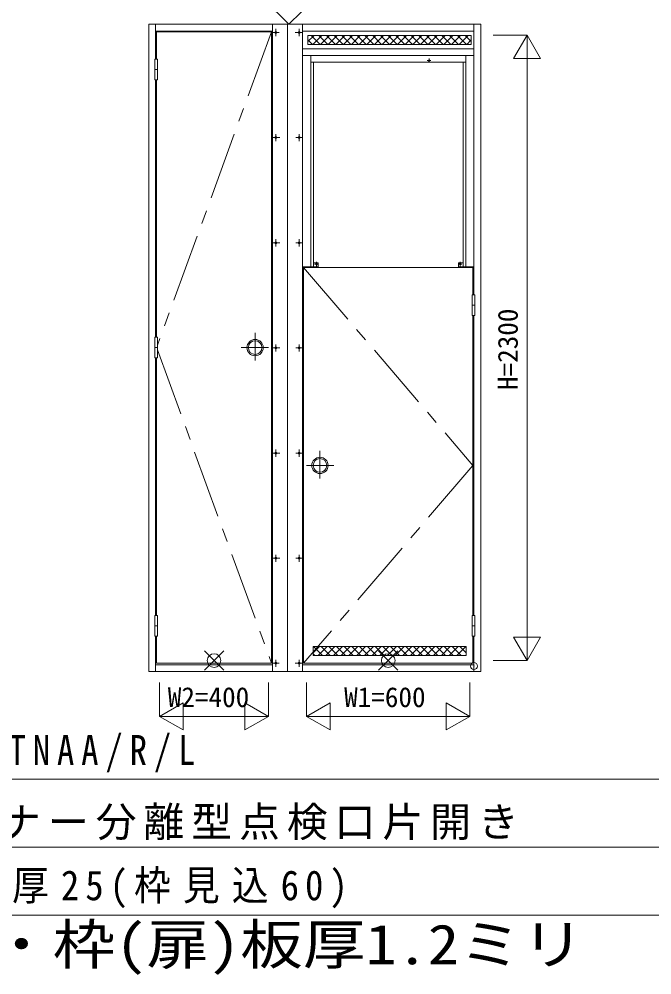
# Model space of a CAD drawing. Units: millimetres, scale not verified. Extents: x -14862 to 14850, y -10512 to 10500.
# Drawn here: x 6926 to 9251, y 5193 to 8707 of the extents above; entities that cross this region are included whole.
import ezdxf
from ezdxf.enums import TextEntityAlignment as Align

# ---------------------------------------------------------------- set-up
doc = ezdxf.new("R2010")
doc.units = ezdxf.units.MM
doc.header["$LTSCALE"] = 50
doc.header["$PDMODE"] = 32
doc.header["$PDSIZE"] = 25
doc.linetypes.add('CHAIN1', pattern=[8, 5, -1, 1, -1])
doc.layers.add('0-0_0', color=7, linetype='Continuous')
for name, color, linetype, lineweight in [('0-1_USER1', 7, 'Continuous', 9), ('0-3_YKK_11', 7, 'Continuous', 9), ('0-4_YKK_12', 2, 'Continuous', 9), ('0-5_YSS_K', 4, 'Continuous', 9), ('0-6_YKK_13', 3, 'Continuous', 9)]:
    doc.layers.add(name, color=color, linetype=linetype, lineweight=lineweight)
doc.styles.add('ＭＳ ゴシック', font='')
doc.styles.get('ＭＳ ゴシック').set_extended_font_data('MS Gothic')

msp = doc.modelspace()

# ---------------------------------------------------------------- linework, layer by layer
at = {"layer": '0-1_USER1'}
for p, q in [((-13949.96, 5912.94), (13950.04, 5912.94)), ((-13949.96, 5662.94), (13950.04, 5662.94)), ((-13949.96, 5412.94), (13950.04, 5412.94))]:
    msp.add_line(p, q, dxfattribs=at)
at = {"layer": '0-3_YKK_11'}
for p, q in [((7607.18, 6383.9), (7677.9, 6313.19)), ((7607.18, 6313.19), (7677.9, 6383.9)), ((8247.18, 6313.19), (8317.9, 6383.9)), ((8247.18, 6383.9), (8317.9, 6313.19))]:
    msp.add_line(p, q, dxfattribs=at)
for centre in [(7642.54, 6348.55), (8282.54, 6348.55)]:
    msp.add_circle(centre, 25, dxfattribs=at)
at = {"layer": '0-4_YKK_12'}
for p, q in [((8667.54, 8648.55), (8792.54, 8648.55)), ((8792.54, 8648.55), (8792.54, 6348.55)), ((8742.54, 8561.95), (8842.54, 8561.95)), ((8667.54, 6348.55), (8792.54, 6348.55)), ((7442.54, 6268.44), (7442.54, 6143.44)), ((7842.54, 6268.44), (7842.54, 6143.44)), ((7982.54, 6268.44), (7982.54, 6143.44)), ((8582.54, 6268.44), (8582.54, 6143.44)), ((7755.94, 6193.43), (7755.94, 6093.44)), ((7842.54, 6143.44), (7755.94, 6193.43)), ((8495.94, 6193.43), (8495.94, 6093.44)), ((8582.54, 6143.44), (8495.94, 6193.43)), ((7442.54, 6143.44), (7842.54, 6143.44)), ((7755.94, 6093.44), (7842.54, 6143.44)), ((7982.54, 6143.44), (8582.54, 6143.44)), ((8495.94, 6093.44), (8582.54, 6143.44))]:
    msp.add_line(p, q, dxfattribs=at)
msp.add_lwpolyline([(8842.54, 8561.95), (8792.54, 8648.55), (8742.54, 8561.95)], dxfattribs=at)
for points in [[(8742.54, 6435.15), (8842.54, 6435.15), (8792.54, 6348.55)], [(7529.14, 6193.43), (7529.14, 6093.44), (7442.54, 6143.44)], [(8069.14, 6193.43), (8069.14, 6093.44), (7982.54, 6143.44)]]:
    msp.add_lwpolyline(points, close=True, dxfattribs=at)
at = {"layer": '0-5_YSS_K', "linetype": 'CHAIN1'}
for p, q in [((7917.54, 8688.44), (7827.4, 8778.57)), ((7917.54, 8688.44), (8007.68, 8778.57)), ((7853.54, 8660.44), (7434.54, 7507.89)), ((7882.06, 8658.44), (7857.54, 8658.44)), ((7870.04, 8670.88), (7870.04, 8644.94)), ((7967.06, 8658.44), (7941.12, 8658.44)), ((7955.04, 8670.88), (7955.04, 8644.94)), ((8439.33, 8554.95), (8425.75, 8554.95)), ((8432.56, 8547.62), (8432.56, 8562.9)), ((7858.02, 8271.77), (7883.96, 8271.77)), ((7870.04, 8284.21), (7870.04, 8258.27)), ((7943.02, 8271.77), (7967.54, 8271.77)), ((7955.04, 8284.21), (7955.04, 8258.27)), ((7858.02, 7885.1), (7883.96, 7885.1)), ((7870.04, 7897.54), (7870.04, 7871.61)), ((7943.02, 7885.1), (7967.54, 7885.1)), ((7955.04, 7897.54), (7955.04, 7871.61)), ((8025.33, 7806.55), (8011.75, 7806.55)), ((8018.56, 7799.22), (8018.56, 7814.51)), ((8553.33, 7806.55), (8539.75, 7806.55)), ((8546.56, 7799.22), (8546.56, 7814.51)), ((7971.54, 7793.55), (8593.54, 7065.99)), ((7434.54, 7490.98), (7853.54, 6338.44)), ((7858.02, 7498.44), (7883.96, 7498.44)), ((7870.04, 7510.88), (7870.04, 7484.94)), ((7943.02, 7498.44), (7967.54, 7498.44)), ((7955.04, 7510.88), (7955.04, 7484.94)), ((7858.02, 7111.77), (7883.96, 7111.77)), ((7870.04, 7124.21), (7870.04, 7098.27)), ((7943.02, 7111.77), (7967.54, 7111.77)), ((7955.04, 7124.21), (7955.04, 7098.27)), ((8593.54, 7065.99), (7971.54, 6338.44)), ((7858.02, 6725.1), (7883.96, 6725.1)), ((7870.04, 6737.54), (7870.04, 6711.6)), ((7943.02, 6725.1), (7967.54, 6725.1)), ((7955.04, 6737.54), (7955.04, 6711.6)), ((7882.06, 6338.44), (7857.54, 6338.44)), ((7870.04, 6350.88), (7870.04, 6324.94)), ((7967.06, 6338.44), (7941.12, 6338.44)), ((7955.04, 6350.88), (7955.04, 6324.94))]:
    msp.add_line(p, q, dxfattribs=at)
at = {"layer": '0-5_YSS_K'}
for p, q in [((7402.54, 6308.44), (7402.54, 8688.44)), ((7402.54, 8688.44), (7912.54, 8688.44)), ((7427.54, 8560.44), (7427.54, 8688.44)), ((7857.54, 8688.44), (7857.54, 6308.44)), ((7912.54, 8688.44), (7912.54, 6308.44)), ((7912.54, 8688.44), (7912.54, 6308.44)), ((7912.54, 8688.44), (8622.54, 8688.44)), ((7967.54, 8688.44), (7967.54, 6308.44)), ((8597.54, 8688.44), (8597.54, 7693.55)), ((8622.54, 6308.44), (8622.54, 8688.44)), ((7427.54, 8663.44), (7857.54, 8663.44)), ((7431.54, 8560.44), (7431.54, 8660.44)), ((7431.54, 8660.44), (7853.54, 8660.44)), ((7853.54, 8660.44), (7853.54, 6338.44)), ((7967.54, 8663.44), (8597.54, 8663.44)), ((7987.54, 8647.44), (8587.54, 8647.44)), ((7987.54, 8647.44), (7987.54, 8614.44)), ((8010.29, 8647.44), (7987.54, 8624.69)), ((8032.11, 8614.44), (7999.11, 8647.44)), ((8038.57, 8647.44), (8005.57, 8614.44)), ((8060.39, 8614.44), (8027.39, 8647.44)), ((8066.85, 8647.44), (8033.85, 8614.44)), ((8088.68, 8614.44), (8055.68, 8647.44)), ((8095.14, 8647.44), (8062.14, 8614.44)), ((8116.96, 8614.44), (8083.96, 8647.44)), ((8123.42, 8647.44), (8090.42, 8614.44)), ((8145.24, 8614.44), (8112.24, 8647.44)), ((8151.71, 8647.44), (8118.71, 8614.44)), ((8173.53, 8614.44), (8140.53, 8647.44)), ((8179.99, 8647.44), (8146.99, 8614.44)), ((8201.81, 8614.44), (8168.81, 8647.44)), ((8208.28, 8647.44), (8175.27, 8614.44)), ((8230.1, 8614.44), (8197.1, 8647.44)), ((8236.56, 8647.44), (8203.56, 8614.44)), ((8258.38, 8614.44), (8225.38, 8647.44)), ((8264.84, 8647.44), (8231.84, 8614.44)), ((8286.67, 8614.44), (8253.67, 8647.44)), ((8293.13, 8647.44), (8260.13, 8614.44)), ((8314.95, 8614.44), (8281.95, 8647.44)), ((8321.41, 8647.44), (8288.41, 8614.44)), ((8343.23, 8614.44), (8310.24, 8647.44)), ((8349.7, 8647.44), (8316.7, 8614.44)), ((8371.52, 8614.44), (8338.52, 8647.44)), ((8377.98, 8647.44), (8344.98, 8614.44)), ((8399.8, 8614.44), (8366.8, 8647.44)), ((8406.26, 8647.44), (8373.27, 8614.44)), ((8428.09, 8614.44), (8395.09, 8647.44)), ((8434.55, 8647.44), (8401.55, 8614.44)), ((8456.37, 8614.44), (8423.37, 8647.44)), ((8462.83, 8647.44), (8429.83, 8614.44)), ((8484.66, 8614.44), (8451.66, 8647.44)), ((8491.12, 8647.44), (8458.12, 8614.44)), ((8512.94, 8614.44), (8479.94, 8647.44)), ((8519.4, 8647.44), (8486.4, 8614.44)), ((8541.23, 8614.44), (8508.22, 8647.44)), ((8547.69, 8647.44), (8514.68, 8614.44)), ((8569.51, 8614.44), (8536.51, 8647.44)), ((8575.97, 8647.44), (8542.97, 8614.44)), ((8587.54, 8624.69), (8564.79, 8647.44)), ((8587.54, 8647.44), (8587.54, 8614.44)), ((8003.82, 8614.44), (7987.54, 8630.72)), ((8587.54, 8614.44), (7987.54, 8614.44)), ((8587.54, 8630.72), (8571.25, 8614.44)), ((8597.54, 8598.44), (7967.54, 8598.44)), ((7967.54, 8573.43), (8597.54, 8573.43)), ((7997.54, 7796.55), (7997.54, 8573.43)), ((7997.54, 8548.44), (8567.54, 8548.44)), ((8007.54, 7796.55), (8007.54, 8548.44)), ((8557.54, 7796.55), (8557.54, 8548.44)), ((8567.54, 7796.55), (8567.54, 8573.43)), ((7427.54, 7537.44), (7427.54, 8484.44)), ((7431.54, 7537.44), (7431.54, 8484.44)), ((8024.54, 7811.55), (8007.54, 7811.55)), ((8024.54, 7796.55), (8024.54, 7811.55)), ((8540.54, 7796.55), (8540.54, 7811.55)), ((8540.54, 7811.55), (8557.54, 7811.55)), ((7967.54, 7796.55), (8024.54, 7796.55)), ((7971.54, 7793.55), (7971.54, 6338.44)), ((7971.54, 7793.55), (8593.54, 7793.55)), ((8540.54, 7796.55), (8597.54, 7796.55)), ((8593.54, 7793.55), (8593.54, 7693.55)), ((8593.54, 7617.55), (8593.54, 6514.44)), ((8597.54, 7617.55), (8597.54, 6514.44)), ((7427.54, 6514.44), (7427.54, 7461.44)), ((7431.54, 6514.44), (7431.54, 7461.44)), ((7427.54, 6308.44), (7427.54, 6438.44)), ((7431.54, 6338.44), (7431.54, 6438.44)), ((8593.54, 6438.44), (8593.54, 6338.44)), ((8597.54, 6438.44), (8597.54, 6308.44)), ((8006.54, 6399.77), (8568.54, 6399.77)), ((8029.85, 6399.77), (8006.54, 6376.45)), ((8029.85, 6399.77), (8006.54, 6376.45)), ((8006.54, 6399.77), (8006.54, 6366.77)), ((8040.82, 6366.77), (8007.82, 6399.77)), ((8040.82, 6366.77), (8007.82, 6399.77)), ((8058.14, 6399.77), (8025.14, 6366.77)), ((8069.11, 6366.77), (8036.11, 6399.77)), ((8086.42, 6399.77), (8053.42, 6366.77)), ((8097.39, 6366.77), (8064.39, 6399.77)), ((8114.71, 6399.77), (8081.71, 6366.77)), ((8125.68, 6366.77), (8092.68, 6399.77)), ((8142.99, 6399.77), (8109.99, 6366.77)), ((8153.96, 6366.77), (8120.96, 6399.77)), ((8171.27, 6399.77), (8138.28, 6366.77)), ((8182.24, 6366.77), (8149.24, 6399.77)), ((8199.56, 6399.77), (8166.56, 6366.77)), ((8210.53, 6366.77), (8177.53, 6399.77)), ((8227.84, 6399.77), (8194.84, 6366.77)), ((8238.81, 6366.77), (8205.81, 6399.77)), ((8256.13, 6399.77), (8223.13, 6366.77)), ((8267.1, 6366.77), (8234.1, 6399.77)), ((8284.41, 6399.77), (8251.41, 6366.77)), ((8295.38, 6366.77), (8262.38, 6399.77)), ((8268.51, 6399.77), (8268.54, 6399.73)), ((8312.7, 6399.77), (8279.69, 6366.77)), ((8323.67, 6366.77), (8290.67, 6399.77)), ((8340.98, 6399.77), (8307.98, 6366.77)), ((8351.95, 6366.77), (8318.95, 6399.77)), ((8369.27, 6399.77), (8336.27, 6366.77)), ((8380.23, 6366.77), (8347.24, 6399.77)), ((8397.55, 6399.77), (8364.55, 6366.77)), ((8408.52, 6366.77), (8375.52, 6399.77)), ((8425.83, 6399.77), (8392.83, 6366.77)), ((8436.8, 6366.77), (8403.8, 6399.77)), ((8454.12, 6399.77), (8421.12, 6366.77)), ((8465.09, 6366.77), (8432.09, 6399.77)), ((8482.4, 6399.77), (8449.4, 6366.77)), ((8493.37, 6366.77), (8460.37, 6399.77)), ((8510.69, 6399.77), (8477.69, 6366.77)), ((8521.66, 6366.77), (8488.66, 6399.77)), ((8538.97, 6399.77), (8505.97, 6366.77)), ((8549.94, 6366.77), (8516.94, 6399.77)), ((8523.07, 6399.77), (8523.1, 6399.73)), ((8567.25, 6399.77), (8534.25, 6366.77)), ((8568.54, 6376.45), (8545.23, 6399.77)), ((8568.54, 6399.77), (8568.54, 6366.77)), ((8012.54, 6366.77), (8006.54, 6372.77)), ((8006.54, 6366.77), (8568.54, 6366.77)), ((7427.54, 6333.44), (7857.54, 6333.44)), ((7431.54, 6338.44), (7853.54, 6338.44)), ((7967.54, 6333.44), (8597.54, 6333.44)), ((7971.54, 6338.44), (8593.54, 6338.44)), ((7971.54, 6333.44), (8597.54, 6333.44)), ((7402.54, 6308.44), (7912.54, 6308.44)), ((7912.54, 6308.44), (8622.54, 6308.44))]:
    msp.add_line(p, q, dxfattribs=at)
for centre, radius in [((7870.04, 8658.44), 3.5), ((7955.04, 8658.44), 3.5), ((8432.56, 8554.95), 2.5), ((7870.04, 8271.77), 3.5), ((7955.04, 8271.77), 3.5), ((7870.04, 7885.1), 3.5), ((7955.04, 7885.1), 3.5), ((8018.56, 7806.55), 2.5), ((8546.56, 7806.55), 2.5), ((7870.04, 7498.44), 3.5), ((7955.04, 7498.44), 3.5), ((7870.04, 7111.77), 3.5), ((7955.04, 7111.77), 3.5), ((7870.04, 6725.1), 3.5), ((7955.04, 6725.1), 3.5), ((7870.04, 6338.44), 3.5), ((7955.04, 6338.44), 3.5)]:
    msp.add_circle(centre, radius, dxfattribs=at)
msp.add_point((8597.54, 6328.44), dxfattribs=at)
at = {"layer": '0-6_YKK_13'}
for p, q in [((7434.54, 8560.44), (7424.54, 8560.44)), ((7424.54, 8560.44), (7424.54, 8484.44)), ((7434.54, 8560.44), (7434.54, 8484.44)), ((7434.54, 8522.43), (7424.54, 8522.43)), ((7434.54, 8484.44), (7424.54, 8484.44)), ((8590.54, 7693.55), (8600.54, 7693.55)), ((8590.54, 7693.55), (8590.54, 7617.55)), ((8600.54, 7693.55), (8600.54, 7617.55)), ((8590.54, 7655.55), (8600.54, 7655.55)), ((8590.54, 7617.55), (8600.54, 7617.55)), ((7434.54, 7537.44), (7424.54, 7537.44)), ((7424.54, 7537.44), (7424.54, 7461.44)), ((7434.54, 7537.44), (7434.54, 7461.44)), ((7434.54, 7499.44), (7424.54, 7499.44)), ((7434.54, 7461.44), (7424.54, 7461.44)), ((7424.54, 6514.44), (7424.54, 6438.44)), ((7434.54, 6514.44), (7424.54, 6514.44)), ((8590.54, 6514.44), (8600.54, 6514.44)), ((8590.54, 6514.44), (8590.54, 6438.44)), ((8600.54, 6514.44), (8600.54, 6438.44)), ((7434.54, 6476.44), (7424.54, 6476.44)), ((8590.54, 6476.44), (8600.54, 6476.44)), ((8590.54, 6438.44), (8600.54, 6438.44))]:
    msp.add_line(p, q, dxfattribs=at)
at = {"layer": '0-6_YKK_13', "linetype": 'CHAIN1'}
for p, q in [((7793.48, 7553.1), (7793.48, 7452.01)), ((7843.08, 7499.44), (7741.99, 7499.44)), ((8031.6, 7119.66), (8031.6, 7018.57)), ((7981.99, 7065.99), (8083.08, 7065.99))]:
    msp.add_line(p, q, dxfattribs=at)
at = {"layer": '0-6_YKK_13'}
msp.add_lwpolyline([(7434.54, 6514.44), (7434.54, 6438.44), (7424.54, 6438.44)], dxfattribs=at)
for centre, radius in [((7793.48, 7499.44), 30), ((7793.48, 7499.44), 25), ((8031.6, 7065.99), 30), ((8031.6, 7065.99), 25)]:
    msp.add_circle(centre, radius, dxfattribs=at)

# ---------------------------------------------------------------- texts
at = {"layer": '0-0_0', "style": 'ＭＳ ゴシック', "width": 1.15}
msp.add_text('溶融亜鉛メッキ鋼板・枠(扉)板厚1.2ミリ', height=146.6, dxfattribs=at).set_placement((4750.04, 5187.94), align=Align.BOTTOM_LEFT)
at = {"layer": '0-0_0', "char_height": 110, "attachment_point": 7, "style": 'ＭＳ ゴシック'}
for s, insert in [('\\T1.4;\\W0.85;2GCNAA/L/R\\~+\\~2GCNJB\\~+\\~2PTNAA/R/L', (4750.04, 5937.94)), ('\\T1.17;一般設置型下段片開きコーナー分離型点検口片開き', (4750.04, 5687.94)), ('\\T1.33;\\W0.9;W1=600\\~W2=400\\~H=2,300\\~扉厚25(枠見込60)', (4750.04, 5437.94))]:
    msp.add_mtext(s, dxfattribs=dict(at, insert=insert))
at = {"layer": '0-4_YKK_12', "color": 4, "style": 'ＭＳ ゴシック'}
msp.add_text('H=2300', height=73.31, rotation=90, dxfattribs=at).set_placement((8780.54, 7343.55), align=Align.BOTTOM_LEFT)
for s, p in [('W2=400', (7472.54, 6155.44)), ('W1=600', (8120.54, 6155.44))]:
    msp.add_text(s, height=73.31, dxfattribs=at).set_placement(p, align=Align.BOTTOM_LEFT)

doc.saveas('drawing.dxf')
